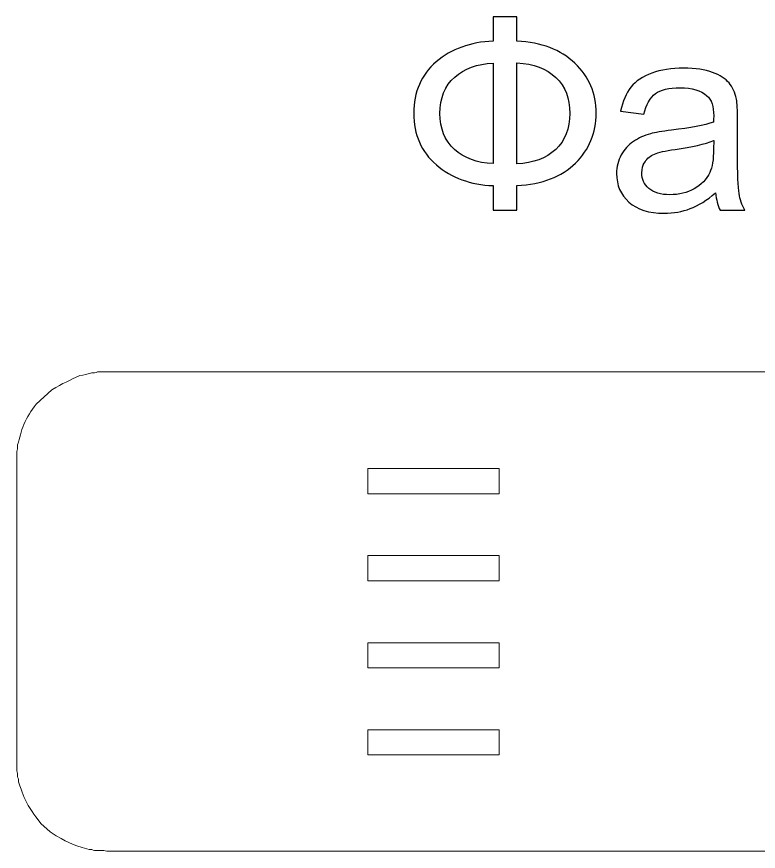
# Model space of a CAD drawing. Header units: millimetres. Extents: x -6423 to -1759, y 6 to 2012.
# Drawn here: x -5123.1 to -4806.7, y 508.3 to 864.6 of the extents above; entities that cross this region are included whole.
import ezdxf

# ---------------------------------------------------------------- set-up
doc = ezdxf.new("R2010")
doc.units = ezdxf.units.MM
doc.header["$MEASUREMENT"] = 0
doc.layers.add('layer 1', color=7, linetype='Continuous')

msp = doc.modelspace()

# ---------------------------------------------------------------- linework, layer by layer
at = {"layer": 'layer 1', "color": 240}
for points, knots in [([(-4919.8328, 854.2194), (-4919.8328, 854.2194), (-4919.8328, 864.6371), (-4919.8328, 864.6371), (-4919.8328, 864.6371), (-4919.8328, 864.6371), (-4909.644, 864.6371), (-4909.644, 864.6371), (-4909.644, 864.6371), (-4909.644, 864.6371), (-4909.644, 854.2194), (-4909.644, 854.2194), (-4909.644, 854.2194), (-4899.2073, 853.6661), (-4890.9647, 850.5179), (-4884.9355, 844.7748), (-4884.9355, 844.7748), (-4878.8871, 839.0318), (-4875.8725, 831.9149), (-4875.8725, 823.4052), (-4875.8725, 823.4052), (-4875.8725, 815.0673), (-4878.7917, 807.9886), (-4884.6493, 802.1501), (-4884.6493, 802.1501), (-4890.5068, 796.3307), (-4898.8257, 793.1062), (-4909.644, 792.5148), (-4909.644, 792.5148), (-4909.644, 792.5148), (-4909.644, 781.9826), (-4909.644, 781.9826), (-4909.644, 781.9826), (-4909.644, 781.9826), (-4919.8328, 781.9826), (-4919.8328, 781.9826), (-4919.8328, 781.9826), (-4919.8328, 781.9826), (-4919.8328, 792.5148), (-4919.8328, 792.5148), (-4919.8328, 792.5148), (-4929.5254, 792.8964), (-4937.5962, 795.8537), (-4944.0453, 801.406), (-4944.0453, 801.406), (-4950.4943, 806.9392), (-4953.7188, 814.285), (-4953.7188, 823.4052), (-4953.7188, 823.4052), (-4953.7188, 832.5446), (-4950.4943, 839.8713), (-4944.0643, 845.3663), (-4944.0643, 845.3663), (-4937.6344, 850.8613), (-4929.5635, 853.7997), (-4919.8328, 854.2194)], [0, 0, 0, 0, 0.06666667, 0.06666667, 0.06666667, 0.06666667, 0.13333333, 0.13333333, 0.13333333, 0.13333333, 0.2, 0.2, 0.2, 0.2, 0.26666667, 0.26666667, 0.26666667, 0.26666667, 0.33333333, 0.33333333, 0.33333333, 0.33333333, 0.4, 0.4, 0.4, 0.4, 0.46666667, 0.46666667, 0.46666667, 0.46666667, 0.53333333, 0.53333333, 0.53333333, 0.53333333, 0.6, 0.6, 0.6, 0.6, 0.66666667, 0.66666667, 0.66666667, 0.66666667, 0.73333333, 0.73333333, 0.73333333, 0.73333333, 0.8, 0.8, 0.8, 0.8, 0.86666667, 0.86666667, 0.86666667, 0.86666667, 1, 1, 1, 1]), ([(-4919.8328, 844.8321), (-4926.5871, 844.5268), (-4932.0439, 842.5425), (-4936.2225, 838.841), (-4936.2225, 838.841), (-4940.401, 835.1394), (-4942.4998, 829.9878), (-4942.4998, 823.3671), (-4942.4998, 823.3671), (-4942.4998, 816.8227), (-4940.4391, 811.6901), (-4936.3179, 807.9505), (-4936.3179, 807.9505), (-4932.1966, 804.2108), (-4926.7015, 802.2074), (-4919.8328, 801.9021), (-4919.8328, 801.9021), (-4919.8328, 801.9021), (-4919.8328, 844.8321), (-4919.8328, 844.8321)], [0, 0, 0, 0, 0.16666667, 0.16666667, 0.16666667, 0.16666667, 0.33333333, 0.33333333, 0.33333333, 0.33333333, 0.5, 0.5, 0.5, 0.5, 0.66666667, 0.66666667, 0.66666667, 0.66666667, 1, 1, 1, 1]), ([(-4909.644, 844.9465), (-4909.644, 844.9465), (-4909.644, 801.7876), (-4909.644, 801.7876), (-4909.644, 801.7876), (-4902.6417, 802.1311), (-4897.1467, 804.1726), (-4893.1208, 807.9123), (-4893.1208, 807.9123), (-4889.0949, 811.652), (-4887.0915, 816.8036), (-4887.0915, 823.3671), (-4887.0915, 823.3671), (-4887.0915, 829.8161), (-4889.0567, 834.9105), (-4893.0063, 838.6883), (-4893.0063, 838.6883), (-4896.9559, 842.4471), (-4902.489, 844.5268), (-4909.644, 844.9465)], [0, 0, 0, 0, 0.16666667, 0.16666667, 0.16666667, 0.16666667, 0.33333333, 0.33333333, 0.33333333, 0.33333333, 0.5, 0.5, 0.5, 0.5, 0.66666667, 0.66666667, 0.66666667, 0.66666667, 1, 1, 1, 1]), ([(-4824.8907, 789.4238), (-4828.6304, 786.2374), (-4832.2365, 784.0051), (-4835.69, 782.6886), (-4835.69, 782.6886), (-4839.1435, 781.372), (-4842.845, 780.7233), (-4846.8136, 780.7233), (-4846.8136, 780.7233), (-4853.339, 780.7233), (-4858.357, 782.307), (-4861.8677, 785.4933), (-4861.8677, 785.4933), (-4865.3785, 788.6606), (-4867.1338, 792.7246), (-4867.1338, 797.6663), (-4867.1338, 797.6663), (-4867.1338, 800.5665), (-4866.466, 803.2186), (-4865.1495, 805.6227), (-4865.1495, 805.6227), (-4863.8139, 808.0268), (-4862.0776, 809.9348), (-4859.9407, 811.3849), (-4859.9407, 811.3849), (-4857.7846, 812.8349), (-4855.3806, 813.9416), (-4852.6903, 814.6857), (-4852.6903, 814.6857), (-4850.706, 815.2009), (-4847.7104, 815.6969), (-4843.7227, 816.193), (-4843.7227, 816.193), (-4835.5946, 817.147), (-4829.5844, 818.3109), (-4825.7493, 819.6465), (-4825.7493, 819.6465), (-4825.7112, 821.0202), (-4825.6921, 821.8979), (-4825.6921, 822.2604), (-4825.6921, 822.2604), (-4825.6921, 826.3436), (-4826.6461, 829.2246), (-4828.5541, 830.9037), (-4828.5541, 830.9037), (-4831.1299, 833.1742), (-4834.965, 834.2999), (-4840.0402, 834.2999), (-4840.0402, 834.2999), (-4844.7912, 834.2999), (-4848.3019, 833.4604), (-4850.5533, 831.8004), (-4850.5533, 831.8004), (-4852.8238, 830.1405), (-4854.4838, 827.2022), (-4855.5714, 822.9664), (-4855.5714, 822.9664), (-4855.5714, 822.9664), (-4865.4166, 824.3402), (-4865.4166, 824.3402), (-4865.4166, 824.3402), (-4864.5199, 828.5568), (-4863.0507, 831.9722), (-4860.9901, 834.567), (-4860.9901, 834.567), (-4858.9294, 837.1619), (-4855.953, 839.1462), (-4852.0606, 840.5581), (-4852.0606, 840.5581), (-4848.1874, 841.951), (-4843.6654, 842.6569), (-4838.552, 842.6569), (-4838.552, 842.6569), (-4833.4767, 842.6569), (-4829.3364, 842.0655), (-4826.15, 840.8634), (-4826.15, 840.8634), (-4822.9827, 839.6614), (-4820.6359, 838.1732), (-4819.1477, 836.3606), (-4819.1477, 836.3606), (-4817.6594, 834.548), (-4816.61, 832.2584), (-4815.9995, 829.4918), (-4815.9995, 829.4918), (-4815.6751, 827.7746), (-4815.5034, 824.6836), (-4815.5034, 820.238), (-4815.5034, 820.238), (-4815.5034, 820.238), (-4815.5034, 806.882), (-4815.5034, 806.882), (-4815.5034, 806.882), (-4815.5034, 797.5519), (-4815.2935, 791.6562), (-4814.8737, 789.1567), (-4814.8737, 789.1567), (-4814.4731, 786.6572), (-4813.6335, 784.2722), (-4812.4124, 781.9826), (-4812.4124, 781.9826), (-4812.4124, 781.9826), (-4822.9446, 781.9826), (-4822.9446, 781.9826), (-4822.9446, 781.9826), (-4823.9558, 784.1005), (-4824.6045, 786.5809), (-4824.8907, 789.4238)], [0, 0, 0, 0, 0.03571429, 0.03571429, 0.03571429, 0.03571429, 0.07142857, 0.07142857, 0.07142857, 0.07142857, 0.10714286, 0.10714286, 0.10714286, 0.10714286, 0.14285714, 0.14285714, 0.14285714, 0.14285714, 0.17857143, 0.17857143, 0.17857143, 0.17857143, 0.21428571, 0.21428571, 0.21428571, 0.21428571, 0.25, 0.25, 0.25, 0.25, 0.28571429, 0.28571429, 0.28571429, 0.28571429, 0.32142857, 0.32142857, 0.32142857, 0.32142857, 0.35714286, 0.35714286, 0.35714286, 0.35714286, 0.39285714, 0.39285714, 0.39285714, 0.39285714, 0.42857143, 0.42857143, 0.42857143, 0.42857143, 0.46428571, 0.46428571, 0.46428571, 0.46428571, 0.5, 0.5, 0.5, 0.5, 0.53571429, 0.53571429, 0.53571429, 0.53571429, 0.57142857, 0.57142857, 0.57142857, 0.57142857, 0.60714286, 0.60714286, 0.60714286, 0.60714286, 0.64285714, 0.64285714, 0.64285714, 0.64285714, 0.67857143, 0.67857143, 0.67857143, 0.67857143, 0.71428571, 0.71428571, 0.71428571, 0.71428571, 0.75, 0.75, 0.75, 0.75, 0.78571429, 0.78571429, 0.78571429, 0.78571429, 0.82142857, 0.82142857, 0.82142857, 0.82142857, 0.85714286, 0.85714286, 0.85714286, 0.85714286, 0.89285714, 0.89285714, 0.89285714, 0.89285714, 0.92857143, 0.92857143, 0.92857143, 0.92857143, 1, 1, 1, 1]), ([(-4825.6921, 811.7474), (-4829.3555, 810.2591), (-4834.8505, 808.9999), (-4842.1772, 807.9695), (-4842.1772, 807.9695), (-4846.3366, 807.3781), (-4849.275, 806.7103), (-4850.9922, 805.9661), (-4850.9922, 805.9661), (-4852.7094, 805.222), (-4854.0259, 804.1345), (-4854.9608, 802.7225), (-4854.9608, 802.7225), (-4855.8957, 801.2915), (-4856.3727, 799.7079), (-4856.3727, 797.9525), (-4856.3727, 797.9525), (-4856.3727, 795.3004), (-4855.3615, 793.0681), (-4853.3199, 791.2936), (-4853.3199, 791.2936), (-4851.2784, 789.5192), (-4848.3019, 788.6224), (-4844.3905, 788.6224), (-4844.3905, 788.6224), (-4840.5172, 788.6224), (-4837.0638, 789.462), (-4834.0301, 791.1601), (-4834.0301, 791.1601), (-4831.0154, 792.8391), (-4828.7831, 795.1478), (-4827.3711, 798.067), (-4827.3711, 798.067), (-4826.2836, 800.3375), (-4825.7493, 803.6765), (-4825.7493, 808.084), (-4825.7493, 808.084), (-4825.7493, 808.084), (-4825.6921, 811.7474), (-4825.6921, 811.7474)], [0, 0, 0, 0, 0.09090909, 0.09090909, 0.09090909, 0.09090909, 0.18181818, 0.18181818, 0.18181818, 0.18181818, 0.27272727, 0.27272727, 0.27272727, 0.27272727, 0.36363636, 0.36363636, 0.36363636, 0.36363636, 0.45454545, 0.45454545, 0.45454545, 0.45454545, 0.54545455, 0.54545455, 0.54545455, 0.54545455, 0.63636364, 0.63636364, 0.63636364, 0.63636364, 0.72727273, 0.72727273, 0.72727273, 0.72727273, 0.81818182, 0.81818182, 0.81818182, 0.81818182, 1, 1, 1, 1])]:
    msp.add_open_spline(points, degree=3, knots=knots, dxfattribs=at)
at = {"layer": 'layer 1', "color": 242, "lineweight": 9}
for points, knots in [([(-4919.8328, 854.2194), (-4919.8328, 854.2194), (-4919.8328, 864.6371), (-4919.8328, 864.6371), (-4919.8328, 864.6371), (-4919.8328, 864.6371), (-4909.644, 864.6371), (-4909.644, 864.6371), (-4909.644, 864.6371), (-4909.644, 864.6371), (-4909.644, 854.2194), (-4909.644, 854.2194), (-4909.644, 854.2194), (-4899.2073, 853.6661), (-4890.9647, 850.5179), (-4884.9355, 844.7748), (-4884.9355, 844.7748), (-4878.8871, 839.0318), (-4875.8725, 831.9149), (-4875.8725, 823.4052), (-4875.8725, 823.4052), (-4875.8725, 815.0673), (-4878.7917, 807.9886), (-4884.6493, 802.1501), (-4884.6493, 802.1501), (-4890.5068, 796.3307), (-4898.8257, 793.1062), (-4909.644, 792.5148), (-4909.644, 792.5148), (-4909.644, 792.5148), (-4909.644, 781.9826), (-4909.644, 781.9826), (-4909.644, 781.9826), (-4909.644, 781.9826), (-4919.8328, 781.9826), (-4919.8328, 781.9826), (-4919.8328, 781.9826), (-4919.8328, 781.9826), (-4919.8328, 792.5148), (-4919.8328, 792.5148), (-4919.8328, 792.5148), (-4929.5254, 792.8964), (-4937.5962, 795.8537), (-4944.0453, 801.406), (-4944.0453, 801.406), (-4950.4943, 806.9392), (-4953.7188, 814.285), (-4953.7188, 823.4052), (-4953.7188, 823.4052), (-4953.7188, 832.5446), (-4950.4943, 839.8713), (-4944.0643, 845.3663), (-4944.0643, 845.3663), (-4937.6344, 850.8613), (-4929.5635, 853.7997), (-4919.8328, 854.2194)], [0, 0, 0, 0, 0.06666667, 0.06666667, 0.06666667, 0.06666667, 0.13333333, 0.13333333, 0.13333333, 0.13333333, 0.2, 0.2, 0.2, 0.2, 0.26666667, 0.26666667, 0.26666667, 0.26666667, 0.33333333, 0.33333333, 0.33333333, 0.33333333, 0.4, 0.4, 0.4, 0.4, 0.46666667, 0.46666667, 0.46666667, 0.46666667, 0.53333333, 0.53333333, 0.53333333, 0.53333333, 0.6, 0.6, 0.6, 0.6, 0.66666667, 0.66666667, 0.66666667, 0.66666667, 0.73333333, 0.73333333, 0.73333333, 0.73333333, 0.8, 0.8, 0.8, 0.8, 0.86666667, 0.86666667, 0.86666667, 0.86666667, 1, 1, 1, 1]), ([(-4919.8328, 844.8321), (-4926.5871, 844.5268), (-4932.0439, 842.5425), (-4936.2225, 838.841), (-4936.2225, 838.841), (-4940.401, 835.1394), (-4942.4998, 829.9878), (-4942.4998, 823.3671), (-4942.4998, 823.3671), (-4942.4998, 816.8227), (-4940.4391, 811.6901), (-4936.3179, 807.9505), (-4936.3179, 807.9505), (-4932.1966, 804.2108), (-4926.7015, 802.2074), (-4919.8328, 801.9021), (-4919.8328, 801.9021), (-4919.8328, 801.9021), (-4919.8328, 844.8321), (-4919.8328, 844.8321)], [0, 0, 0, 0, 0.16666667, 0.16666667, 0.16666667, 0.16666667, 0.33333333, 0.33333333, 0.33333333, 0.33333333, 0.5, 0.5, 0.5, 0.5, 0.66666667, 0.66666667, 0.66666667, 0.66666667, 1, 1, 1, 1]), ([(-4909.644, 844.9465), (-4909.644, 844.9465), (-4909.644, 801.7876), (-4909.644, 801.7876), (-4909.644, 801.7876), (-4902.6417, 802.1311), (-4897.1467, 804.1726), (-4893.1208, 807.9123), (-4893.1208, 807.9123), (-4889.0949, 811.652), (-4887.0915, 816.8036), (-4887.0915, 823.3671), (-4887.0915, 823.3671), (-4887.0915, 829.8161), (-4889.0567, 834.9105), (-4893.0063, 838.6883), (-4893.0063, 838.6883), (-4896.9559, 842.4471), (-4902.489, 844.5268), (-4909.644, 844.9465)], [0, 0, 0, 0, 0.16666667, 0.16666667, 0.16666667, 0.16666667, 0.33333333, 0.33333333, 0.33333333, 0.33333333, 0.5, 0.5, 0.5, 0.5, 0.66666667, 0.66666667, 0.66666667, 0.66666667, 1, 1, 1, 1]), ([(-4824.8907, 789.4238), (-4828.6304, 786.2374), (-4832.2365, 784.0051), (-4835.69, 782.6886), (-4835.69, 782.6886), (-4839.1435, 781.372), (-4842.845, 780.7233), (-4846.8136, 780.7233), (-4846.8136, 780.7233), (-4853.339, 780.7233), (-4858.357, 782.307), (-4861.8677, 785.4933), (-4861.8677, 785.4933), (-4865.3785, 788.6606), (-4867.1338, 792.7246), (-4867.1338, 797.6663), (-4867.1338, 797.6663), (-4867.1338, 800.5665), (-4866.466, 803.2186), (-4865.1495, 805.6227), (-4865.1495, 805.6227), (-4863.8139, 808.0268), (-4862.0776, 809.9348), (-4859.9407, 811.3849), (-4859.9407, 811.3849), (-4857.7846, 812.8349), (-4855.3806, 813.9416), (-4852.6903, 814.6857), (-4852.6903, 814.6857), (-4850.706, 815.2009), (-4847.7104, 815.6969), (-4843.7227, 816.193), (-4843.7227, 816.193), (-4835.5946, 817.147), (-4829.5844, 818.3109), (-4825.7493, 819.6465), (-4825.7493, 819.6465), (-4825.7112, 821.0202), (-4825.6921, 821.8979), (-4825.6921, 822.2604), (-4825.6921, 822.2604), (-4825.6921, 826.3436), (-4826.6461, 829.2246), (-4828.5541, 830.9037), (-4828.5541, 830.9037), (-4831.1299, 833.1742), (-4834.965, 834.2999), (-4840.0402, 834.2999), (-4840.0402, 834.2999), (-4844.7912, 834.2999), (-4848.3019, 833.4604), (-4850.5533, 831.8004), (-4850.5533, 831.8004), (-4852.8238, 830.1405), (-4854.4838, 827.2022), (-4855.5714, 822.9664), (-4855.5714, 822.9664), (-4855.5714, 822.9664), (-4865.4166, 824.3402), (-4865.4166, 824.3402), (-4865.4166, 824.3402), (-4864.5199, 828.5568), (-4863.0507, 831.9722), (-4860.9901, 834.567), (-4860.9901, 834.567), (-4858.9294, 837.1619), (-4855.953, 839.1462), (-4852.0606, 840.5581), (-4852.0606, 840.5581), (-4848.1874, 841.951), (-4843.6654, 842.6569), (-4838.552, 842.6569), (-4838.552, 842.6569), (-4833.4767, 842.6569), (-4829.3364, 842.0655), (-4826.15, 840.8634), (-4826.15, 840.8634), (-4822.9827, 839.6614), (-4820.6359, 838.1732), (-4819.1477, 836.3606), (-4819.1477, 836.3606), (-4817.6594, 834.548), (-4816.61, 832.2584), (-4815.9995, 829.4918), (-4815.9995, 829.4918), (-4815.6751, 827.7746), (-4815.5034, 824.6836), (-4815.5034, 820.238), (-4815.5034, 820.238), (-4815.5034, 820.238), (-4815.5034, 806.882), (-4815.5034, 806.882), (-4815.5034, 806.882), (-4815.5034, 797.5519), (-4815.2935, 791.6562), (-4814.8737, 789.1567), (-4814.8737, 789.1567), (-4814.4731, 786.6572), (-4813.6335, 784.2722), (-4812.4124, 781.9826), (-4812.4124, 781.9826), (-4812.4124, 781.9826), (-4822.9446, 781.9826), (-4822.9446, 781.9826), (-4822.9446, 781.9826), (-4823.9558, 784.1005), (-4824.6045, 786.5809), (-4824.8907, 789.4238)], [0, 0, 0, 0, 0.03571429, 0.03571429, 0.03571429, 0.03571429, 0.07142857, 0.07142857, 0.07142857, 0.07142857, 0.10714286, 0.10714286, 0.10714286, 0.10714286, 0.14285714, 0.14285714, 0.14285714, 0.14285714, 0.17857143, 0.17857143, 0.17857143, 0.17857143, 0.21428571, 0.21428571, 0.21428571, 0.21428571, 0.25, 0.25, 0.25, 0.25, 0.28571429, 0.28571429, 0.28571429, 0.28571429, 0.32142857, 0.32142857, 0.32142857, 0.32142857, 0.35714286, 0.35714286, 0.35714286, 0.35714286, 0.39285714, 0.39285714, 0.39285714, 0.39285714, 0.42857143, 0.42857143, 0.42857143, 0.42857143, 0.46428571, 0.46428571, 0.46428571, 0.46428571, 0.5, 0.5, 0.5, 0.5, 0.53571429, 0.53571429, 0.53571429, 0.53571429, 0.57142857, 0.57142857, 0.57142857, 0.57142857, 0.60714286, 0.60714286, 0.60714286, 0.60714286, 0.64285714, 0.64285714, 0.64285714, 0.64285714, 0.67857143, 0.67857143, 0.67857143, 0.67857143, 0.71428571, 0.71428571, 0.71428571, 0.71428571, 0.75, 0.75, 0.75, 0.75, 0.78571429, 0.78571429, 0.78571429, 0.78571429, 0.82142857, 0.82142857, 0.82142857, 0.82142857, 0.85714286, 0.85714286, 0.85714286, 0.85714286, 0.89285714, 0.89285714, 0.89285714, 0.89285714, 0.92857143, 0.92857143, 0.92857143, 0.92857143, 1, 1, 1, 1]), ([(-4825.6921, 811.7474), (-4829.3555, 810.2591), (-4834.8505, 808.9999), (-4842.1772, 807.9695), (-4842.1772, 807.9695), (-4846.3366, 807.3781), (-4849.275, 806.7103), (-4850.9922, 805.9661), (-4850.9922, 805.9661), (-4852.7094, 805.222), (-4854.0259, 804.1345), (-4854.9608, 802.7225), (-4854.9608, 802.7225), (-4855.8957, 801.2915), (-4856.3727, 799.7079), (-4856.3727, 797.9525), (-4856.3727, 797.9525), (-4856.3727, 795.3004), (-4855.3615, 793.0681), (-4853.3199, 791.2936), (-4853.3199, 791.2936), (-4851.2784, 789.5192), (-4848.3019, 788.6224), (-4844.3905, 788.6224), (-4844.3905, 788.6224), (-4840.5172, 788.6224), (-4837.0638, 789.462), (-4834.0301, 791.1601), (-4834.0301, 791.1601), (-4831.0154, 792.8391), (-4828.7831, 795.1478), (-4827.3711, 798.067), (-4827.3711, 798.067), (-4826.2836, 800.3375), (-4825.7493, 803.6765), (-4825.7493, 808.084), (-4825.7493, 808.084), (-4825.7493, 808.084), (-4825.6921, 811.7474), (-4825.6921, 811.7474)], [0, 0, 0, 0, 0.09090909, 0.09090909, 0.09090909, 0.09090909, 0.18181818, 0.18181818, 0.18181818, 0.18181818, 0.27272727, 0.27272727, 0.27272727, 0.27272727, 0.36363636, 0.36363636, 0.36363636, 0.36363636, 0.45454545, 0.45454545, 0.45454545, 0.45454545, 0.54545455, 0.54545455, 0.54545455, 0.54545455, 0.63636364, 0.63636364, 0.63636364, 0.63636364, 0.72727273, 0.72727273, 0.72727273, 0.72727273, 0.81818182, 0.81818182, 0.81818182, 0.81818182, 1, 1, 1, 1]), ([(-4078.7442, 681.5476), (-4078.7548, 681.5703), (-4079.1165, 682.5706), (-4079.1403, 682.631), (-4079.1403, 682.631), (-4079.1403, 682.631), (-4079.1403, 683.7137), (-4079.1403, 683.7137), (-4079.1403, 683.7137), (-4079.696, 685.2766), (-4079.9986, 686.7824), (-4080.592, 688.4066), (-4080.592, 688.4066), (-4081.2345, 690.1639), (-4082.3444, 691.9016), (-4082.7047, 693.46), (-4082.7047, 693.46), (-4084.0855, 695.0557), (-4085.7464, 697.7655), (-4087.061, 699.5971), (-4087.061, 699.5971), (-4087.061, 699.5971), (-4088.2496, 700.6801), (-4088.2496, 700.6801), (-4088.2496, 700.6801), (-4088.2742, 700.7226), (-4088.9979, 701.7015), (-4089.0409, 701.7635), (-4089.0409, 701.7635), (-4089.0409, 701.7635), (-4092.2098, 704.6508), (-4092.2098, 704.6508), (-4092.2098, 704.6508), (-4095.6428, 706.7659), (-4097.4739, 708.3545), (-4101.3187, 709.9797), (-4101.3187, 709.9797), (-4104.8022, 711.452), (-4107.0751, 711.6016), (-4110.4276, 712.5925), (-4110.4276, 712.5925), (-4110.4276, 712.5925), (-4111.6155, 712.5925), (-4111.6155, 712.5925), (-4111.6155, 712.5925), (-4111.6401, 712.6026), (-4112.7382, 712.9316), (-4112.8037, 712.9536), (-4112.8037, 712.9536), (-4112.8037, 712.9536), (-4114.7844, 712.9533), (-4114.7844, 712.9533), (-4114.7844, 712.9533), (-4114.7844, 712.9533), (-5086.6798, 712.9536), (-5086.6798, 712.9536), (-5086.6798, 712.9536), (-5086.6798, 712.9536), (-5088.6604, 712.9533), (-5088.6604, 712.9533), (-5088.6604, 712.9533), (-5088.6842, 712.9439), (-5089.7824, 712.6142), (-5089.8479, 712.5928), (-5089.8479, 712.5928), (-5089.8479, 712.5928), (-5091.0361, 712.5925), (-5091.0361, 712.5925), (-5091.0361, 712.5925), (-5092.4664, 712.1704), (-5094.6467, 711.6175), (-5096.1849, 711.5101), (-5096.1849, 711.5101), (-5100.6185, 709.1779), (-5103.31, 708.3026), (-5108.0668, 705.373), (-5108.0668, 705.373), (-5108.0668, 705.373), (-5114.7989, 699.2363), (-5114.7989, 699.2363), (-5114.7989, 699.2363), (-5117.0301, 696.1267), (-5118.5387, 694.0259), (-5120.0445, 690.5724), (-5120.0445, 690.5724), (-5121.3797, 687.5072), (-5121.6816, 684.8288), (-5122.72, 681.9087), (-5122.72, 681.9087), (-5122.72, 681.9087), (-5122.7207, 680.1044), (-5122.7207, 680.1044), (-5122.7207, 680.1044), (-5122.731, 680.0824), (-5123.0923, 679.0811), (-5123.1158, 679.0214), (-5123.1158, 679.0214), (-5123.1158, 679.0214), (-5123.1158, 676.4945), (-5123.1158, 676.4945), (-5123.1158, 676.4945), (-5123.1158, 676.4945), (-5123.1158, 544.7811), (-5123.1158, 544.7811), (-5123.1158, 544.7811), (-5123.1158, 544.7811), (-5123.1158, 542.6151), (-5123.1158, 542.6151), (-5123.1158, 542.6151), (-5123.1051, 542.5933), (-5122.7438, 541.5927), (-5122.72, 541.532), (-5122.72, 541.532), (-5122.72, 541.532), (-5122.72, 540.0882), (-5122.72, 540.0882), (-5122.72, 540.0882), (-5122.7089, 540.0665), (-5122.3476, 539.0662), (-5122.3238, 539.0052), (-5122.3238, 539.0052), (-5122.3238, 539.0052), (-5122.3238, 537.9221), (-5122.3238, 537.9221), (-5122.3238, 537.9221), (-5118.963, 528.4746), (-5119.1051, 528.7128), (-5112.8186, 520.2338), (-5112.8186, 520.2338), (-5112.8186, 520.2338), (-5108.8581, 516.6242), (-5108.8581, 516.6242), (-5108.8581, 516.6242), (-5100.8559, 511.6957), (-5101.0403, 511.8239), (-5092.2243, 509.044), (-5092.2243, 509.044), (-5092.2243, 509.044), (-5091.0361, 509.044), (-5091.0361, 509.044), (-5091.0361, 509.044), (-5091.0123, 509.0339), (-5089.9145, 508.7042), (-5089.8479, 508.6825), (-5089.8479, 508.6825), (-5089.8479, 508.6825), (-5085.8877, 508.6825), (-5085.8877, 508.6825), (-5085.8877, 508.6825), (-5085.8639, 508.6728), (-5084.7661, 508.3435), (-5084.6998, 508.3217), (-5084.6998, 508.3217), (-5084.6998, 508.3217), (-5079.9473, 508.3217), (-5079.9473, 508.3217), (-5079.9473, 508.3217), (-5079.9473, 508.3217), (-4120.7251, 508.3214), (-4120.7251, 508.3214), (-4120.7251, 508.3214), (-4120.7251, 508.3214), (-4116.3681, 508.3214), (-4116.3681, 508.3214), (-4116.3681, 508.3214), (-4116.3442, 508.3318), (-4115.2464, 508.6611), (-4115.1802, 508.6828), (-4115.1802, 508.6828), (-4115.1802, 508.6828), (-4111.6155, 508.6825), (-4111.6155, 508.6825), (-4111.6155, 508.6825), (-4111.5917, 508.6929), (-4110.4938, 509.0219), (-4110.4276, 509.044), (-4110.4276, 509.044), (-4110.4276, 509.044), (-4109.2394, 509.0436), (-4109.2394, 509.0436), (-4109.2394, 509.0436), (-4101.9256, 511.2048), (-4100.4825, 511.5546), (-4093.7935, 515.5412), (-4093.7935, 515.5412), (-4093.7935, 515.5412), (-4089.4371, 519.5125), (-4089.4371, 519.5125), (-4089.4371, 519.5125), (-4089.4119, 519.5547), (-4088.6882, 520.5339), (-4088.6458, 520.5952), (-4088.6458, 520.5952), (-4088.6458, 520.5952), (-4087.4572, 521.6779), (-4087.4572, 521.6779), (-4087.4572, 521.6779), (-4085.7222, 524.0179), (-4084.3877, 525.6298), (-4082.9941, 528.1761), (-4082.9941, 528.1761), (-4081.7884, 530.3782), (-4081.1203, 532.797), (-4079.9327, 534.6737), (-4079.9327, 534.6737), (-4079.8181, 536.0286), (-4079.1884, 538.8394), (-4078.7442, 540.0882), (-4078.7442, 540.0882), (-4078.7442, 540.0882), (-4078.7445, 541.532), (-4078.7445, 541.532), (-4078.7445, 541.532), (-4078.7331, 541.5538), (-4078.3718, 542.5544), (-4078.348, 542.6151), (-4078.348, 542.6151), (-4078.348, 542.6151), (-4078.348, 544.7811), (-4078.348, 544.7811), (-4078.348, 544.7811), (-4078.348, 544.7811), (-4078.348, 676.855), (-4078.348, 676.855), (-4078.348, 676.855), (-4078.348, 676.855), (-4078.348, 679.0211), (-4078.348, 679.0211), (-4078.348, 679.0211), (-4078.7516, 679.8293), (-4078.7445, 680.5746), (-4078.7442, 681.5476)], [0, 0, 0, 0, 0.01694915, 0.01694915, 0.01694915, 0.01694915, 0.03389831, 0.03389831, 0.03389831, 0.03389831, 0.05084746, 0.05084746, 0.05084746, 0.05084746, 0.06779661, 0.06779661, 0.06779661, 0.06779661, 0.08474576, 0.08474576, 0.08474576, 0.08474576, 0.10169492, 0.10169492, 0.10169492, 0.10169492, 0.11864407, 0.11864407, 0.11864407, 0.11864407, 0.13559322, 0.13559322, 0.13559322, 0.13559322, 0.15254237, 0.15254237, 0.15254237, 0.15254237, 0.16949153, 0.16949153, 0.16949153, 0.16949153, 0.18644068, 0.18644068, 0.18644068, 0.18644068, 0.20338983, 0.20338983, 0.20338983, 0.20338983, 0.22033898, 0.22033898, 0.22033898, 0.22033898, 0.23728814, 0.23728814, 0.23728814, 0.23728814, 0.25423729, 0.25423729, 0.25423729, 0.25423729, 0.27118644, 0.27118644, 0.27118644, 0.27118644, 0.28813559, 0.28813559, 0.28813559, 0.28813559, 0.30508475, 0.30508475, 0.30508475, 0.30508475, 0.3220339, 0.3220339, 0.3220339, 0.3220339, 0.33898305, 0.33898305, 0.33898305, 0.33898305, 0.3559322, 0.3559322, 0.3559322, 0.3559322, 0.37288136, 0.37288136, 0.37288136, 0.37288136, 0.38983051, 0.38983051, 0.38983051, 0.38983051, 0.40677966, 0.40677966, 0.40677966, 0.40677966, 0.42372881, 0.42372881, 0.42372881, 0.42372881, 0.44067797, 0.44067797, 0.44067797, 0.44067797, 0.45762712, 0.45762712, 0.45762712, 0.45762712, 0.47457627, 0.47457627, 0.47457627, 0.47457627, 0.49152542, 0.49152542, 0.49152542, 0.49152542, 0.50847458, 0.50847458, 0.50847458, 0.50847458, 0.52542373, 0.52542373, 0.52542373, 0.52542373, 0.54237288, 0.54237288, 0.54237288, 0.54237288, 0.55932203, 0.55932203, 0.55932203, 0.55932203, 0.57627119, 0.57627119, 0.57627119, 0.57627119, 0.59322034, 0.59322034, 0.59322034, 0.59322034, 0.61016949, 0.61016949, 0.61016949, 0.61016949, 0.62711864, 0.62711864, 0.62711864, 0.62711864, 0.6440678, 0.6440678, 0.6440678, 0.6440678, 0.66101695, 0.66101695, 0.66101695, 0.66101695, 0.6779661, 0.6779661, 0.6779661, 0.6779661, 0.69491525, 0.69491525, 0.69491525, 0.69491525, 0.71186441, 0.71186441, 0.71186441, 0.71186441, 0.72881356, 0.72881356, 0.72881356, 0.72881356, 0.74576271, 0.74576271, 0.74576271, 0.74576271, 0.76271186, 0.76271186, 0.76271186, 0.76271186, 0.77966102, 0.77966102, 0.77966102, 0.77966102, 0.79661017, 0.79661017, 0.79661017, 0.79661017, 0.81355932, 0.81355932, 0.81355932, 0.81355932, 0.83050847, 0.83050847, 0.83050847, 0.83050847, 0.84745763, 0.84745763, 0.84745763, 0.84745763, 0.86440678, 0.86440678, 0.86440678, 0.86440678, 0.88135593, 0.88135593, 0.88135593, 0.88135593, 0.89830508, 0.89830508, 0.89830508, 0.89830508, 0.91525424, 0.91525424, 0.91525424, 0.91525424, 0.93220339, 0.93220339, 0.93220339, 0.93220339, 0.94915254, 0.94915254, 0.94915254, 0.94915254, 0.96610169, 0.96610169, 0.96610169, 0.96610169, 1, 1, 1, 1]), ([(-4973.3258, 671.7205), (-4973.3258, 671.7205), (-4917.1892, 671.7205), (-4917.1892, 671.7205), (-4917.1892, 671.7205), (-4917.1892, 671.7205), (-4917.1892, 660.998), (-4917.1892, 660.998), (-4917.1892, 660.998), (-4917.1892, 660.998), (-4973.3258, 660.998), (-4973.3258, 660.998), (-4973.3258, 660.998), (-4973.3258, 660.998), (-4973.3258, 671.7205), (-4973.3258, 671.7205)], [0, 0, 0, 0, 0.2, 0.2, 0.2, 0.2, 0.4, 0.4, 0.4, 0.4, 0.6, 0.6, 0.6, 0.6, 1, 1, 1, 1]), ([(-4973.3258, 634.5427), (-4973.3258, 634.5427), (-4917.1892, 634.5427), (-4917.1892, 634.5427), (-4917.1892, 634.5427), (-4917.1892, 634.5427), (-4917.1892, 623.8202), (-4917.1892, 623.8202), (-4917.1892, 623.8202), (-4917.1892, 623.8202), (-4973.3258, 623.8202), (-4973.3258, 623.8202), (-4973.3258, 623.8202), (-4973.3258, 623.8202), (-4973.3258, 634.5427), (-4973.3258, 634.5427)], [0, 0, 0, 0, 0.2, 0.2, 0.2, 0.2, 0.4, 0.4, 0.4, 0.4, 0.6, 0.6, 0.6, 0.6, 1, 1, 1, 1]), ([(-4973.3258, 597.3649), (-4973.3258, 597.3649), (-4917.1892, 597.3649), (-4917.1892, 597.3649), (-4917.1892, 597.3649), (-4917.1892, 597.3649), (-4917.1892, 586.6424), (-4917.1892, 586.6424), (-4917.1892, 586.6424), (-4917.1892, 586.6424), (-4973.3258, 586.6424), (-4973.3258, 586.6424), (-4973.3258, 586.6424), (-4973.3258, 586.6424), (-4973.3258, 597.3649), (-4973.3258, 597.3649)], [0, 0, 0, 0, 0.2, 0.2, 0.2, 0.2, 0.4, 0.4, 0.4, 0.4, 0.6, 0.6, 0.6, 0.6, 1, 1, 1, 1]), ([(-4973.3258, 560.1871), (-4973.3258, 560.1871), (-4917.1892, 560.1871), (-4917.1892, 560.1871), (-4917.1892, 560.1871), (-4917.1892, 560.1871), (-4917.1892, 549.4646), (-4917.1892, 549.4646), (-4917.1892, 549.4646), (-4917.1892, 549.4646), (-4973.3258, 549.4646), (-4973.3258, 549.4646), (-4973.3258, 549.4646), (-4973.3258, 549.4646), (-4973.3258, 560.1871), (-4973.3258, 560.1871)], [0, 0, 0, 0, 0.2, 0.2, 0.2, 0.2, 0.4, 0.4, 0.4, 0.4, 0.6, 0.6, 0.6, 0.6, 1, 1, 1, 1])]:
    msp.add_open_spline(points, degree=3, knots=knots, dxfattribs=at)

doc.saveas('drawing.dxf')
